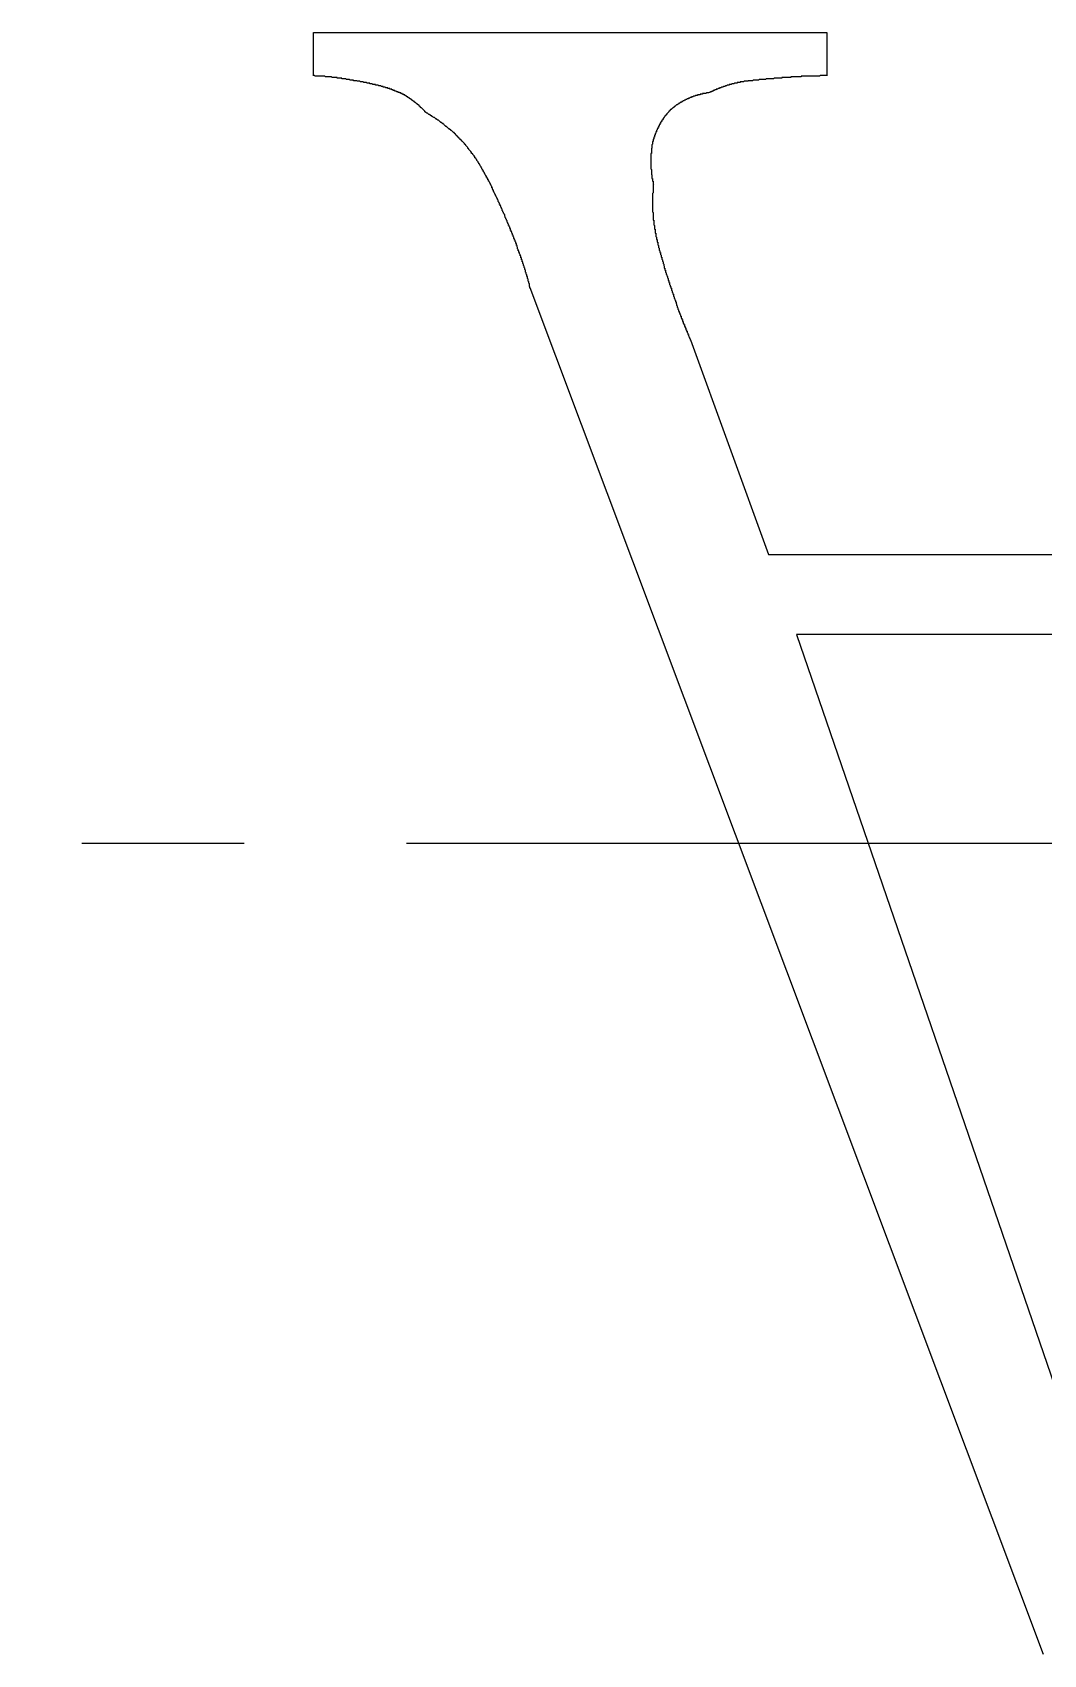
# Model space of a CAD drawing. Extents: x 45 to 224, y 37 to 151.
# Drawn here: x 116.584 to 118.142, y 139.811 to 142.311 of the extents above; entities that cross this region are included whole.
import ezdxf

# ---------------------------------------------------------------- set-up
doc = ezdxf.new("R2010")
doc.units = 0
doc.linetypes.add('CENTER', pattern=[2, 1.25, -0.25, 0.25, -0.25])
doc.layers.get('0').update_dxf_attribs({"linetype": 'CONTINUOUS'})
doc.layers.add('CENTER', color=1, linetype='CENTER')

msp = doc.modelspace()

# ---------------------------------------------------------------- linework, layer by layer
at = {"color": 7, "linetype": 'CONTINUOUS'}
for p, q in [((117.0175, 142.2446), (117.0175, 142.3113)), ((117.0175, 142.3113), (117.8085, 142.3113)), ((117.8085, 142.3113), (117.8085, 142.2446)), ((118.1423, 139.8113), (117.3513, 141.9175)), ((117.5983, 141.8374), (117.7184, 141.5069)), ((117.7184, 141.5069), (118.653, 141.5069)), ((117.7618, 141.3834), (118.1824, 140.1585)), ((118.623, 141.3834), (117.7618, 141.3834))]:
    msp.add_line(p, q, dxfattribs=at)
at = {"color": 7}
for points in [[(117.191, 142.188, 0), (117.191, 142.188, 0), (117.19, 142.188, 0), (117.19, 142.189, 0), (117.19, 142.189, 0), (117.189, 142.189, 0), (117.189, 142.19, 0), (117.189, 142.19, 0), (117.189, 142.19, 0), (117.188, 142.191, 0), (117.188, 142.191, 0), (117.188, 142.191, 0), (117.187, 142.192, 0), (117.187, 142.192, 0), (117.187, 142.192, 0), (117.186, 142.193, 0), (117.186, 142.193, 0), (117.186, 142.193, 0), (117.185, 142.194, 0), (117.185, 142.194, 0), (117.185, 142.194, 0), (117.184, 142.195, 0), (117.184, 142.195, 0), (117.184, 142.195, 0), (117.183, 142.195, 0), (117.183, 142.196, 0), (117.183, 142.196, 0), (117.182, 142.196, 0), (117.182, 142.197, 0), (117.182, 142.197, 0), (117.181, 142.197, 0), (117.181, 142.198, 0), (117.181, 142.198, 0), (117.18, 142.198, 0), (117.18, 142.199, 0), (117.18, 142.199, 0), (117.179, 142.199, 0), (117.179, 142.199, 0), (117.179, 142.2, 0), (117.178, 142.2, 0), (117.178, 142.2, 0), (117.178, 142.201, 0), (117.177, 142.201, 0), (117.177, 142.201, 0), (117.177, 142.201, 0), (117.176, 142.202, 0), (117.176, 142.202, 0), (117.176, 142.202, 0), (117.175, 142.203, 0), (117.175, 142.203, 0), (117.175, 142.203, 0), (117.174, 142.203, 0), (117.174, 142.204, 0), (117.173, 142.204, 0), (117.173, 142.204, 0), (117.173, 142.205, 0), (117.172, 142.205, 0), (117.172, 142.205, 0), (117.172, 142.205, 0), (117.171, 142.206, 0), (117.171, 142.206, 0), (117.171, 142.206, 0), (117.17, 142.206, 0), (117.17, 142.207, 0), (117.169, 142.207, 0), (117.169, 142.207, 0), (117.169, 142.208, 0), (117.168, 142.208, 0), (117.168, 142.208, 0), (117.168, 142.208, 0), (117.167, 142.209, 0), (117.167, 142.209, 0), (117.167, 142.209, 0), (117.166, 142.209, 0), (117.166, 142.21, 0), (117.165, 142.21, 0), (117.165, 142.21, 0), (117.165, 142.21, 0), (117.164, 142.211, 0), (117.164, 142.211, 0), (117.164, 142.211, 0), (117.163, 142.211, 0), (117.163, 142.212, 0), (117.162, 142.212, 0), (117.162, 142.212, 0), (117.162, 142.212, 0), (117.161, 142.212, 0), (117.161, 142.213, 0), (117.16, 142.213, 0), (117.16, 142.213, 0), (117.16, 142.213, 0), (117.159, 142.214, 0), (117.159, 142.214, 0), (117.158, 142.214, 0), (117.158, 142.214, 0), (117.158, 142.215, 0), (117.157, 142.215, 0), (117.157, 142.215, 0), (117.157, 142.215, 0), (117.156, 142.215, 0), (117.156, 142.216, 0), (117.155, 142.216, 0), (117.155, 142.216, 0), (117.155, 142.216, 0), (117.154, 142.216, 0), (117.154, 142.217, 0), (117.153, 142.217, 0), (117.153, 142.217, 0), (117.153, 142.217, 0), (117.152, 142.217, 0), (117.152, 142.218, 0), (117.151, 142.218, 0), (117.151, 142.218, 0), (117.15, 142.218, 0), (117.15, 142.218, 0), (117.15, 142.219, 0), (117.149, 142.219, 0), (117.149, 142.219, 0), (117.148, 142.219, 0), (117.148, 142.219, 0), (117.148, 142.22, 0), (117.147, 142.22, 0), (117.147, 142.22, 0), (117.146, 142.22, 0), (117.146, 142.22, 0), (117.146, 142.22, 0), (117.145, 142.221, 0), (117.145, 142.221, 0), (117.144, 142.221, 0), (117.144, 142.221, 0), (117.143, 142.221, 0), (117.143, 142.221, 0), (117.143, 142.222, 0), (117.142, 142.222, 0), (117.142, 142.222, 0), (117.141, 142.222, 0), (117.141, 142.222, 0), (117.14, 142.222, 0), (117.14, 142.223, 0), (117.14, 142.223, 0), (117.139, 142.223, 0), (117.139, 142.223, 0), (117.138, 142.223, 0), (117.138, 142.223, 0), (117.138, 142.224, 0), (117.137, 142.224, 0), (117.137, 142.224, 0), (117.136, 142.224, 0), (117.136, 142.224, 0), (117.135, 142.224, 0), (117.135, 142.224, 0), (117.135, 142.225, 0), (117.134, 142.225, 0), (117.134, 142.225, 0), (117.133, 142.225, 0), (117.133, 142.225, 0), (117.132, 142.225, 0), (117.132, 142.225, 0), (117.132, 142.226, 0), (117.131, 142.226, 0), (117.131, 142.226, 0), (117.13, 142.226, 0), (117.13, 142.226, 0), (117.129, 142.226, 0), (117.129, 142.226, 0), (117.129, 142.226, 0), (117.128, 142.227, 0), (117.128, 142.227, 0), (117.127, 142.227, 0), (117.127, 142.227, 0), (117.126, 142.227, 0), (117.126, 142.227, 0), (117.125, 142.227, 0), (117.125, 142.227, 0), (117.125, 142.228, 0), (117.124, 142.228, 0), (117.124, 142.228, 0), (117.123, 142.228, 0), (117.123, 142.228, 0), (117.122, 142.228, 0), (117.122, 142.228, 0), (117.122, 142.228, 0), (117.121, 142.229, 0), (117.121, 142.229, 0), (117.12, 142.229, 0), (117.12, 142.229, 0), (117.119, 142.229, 0), (117.119, 142.229, 0), (117.119, 142.229, 0), (117.118, 142.229, 0), (117.118, 142.229, 0), (117.117, 142.23, 0), (117.117, 142.23, 0), (117.116, 142.23, 0), (117.116, 142.23, 0), (117.115, 142.23, 0), (117.115, 142.23, 0), (117.115, 142.23, 0), (117.114, 142.23, 0), (117.114, 142.23, 0), (117.113, 142.23, 0), (117.113, 142.231, 0), (117.112, 142.231, 0), (117.112, 142.231, 0), (117.112, 142.231, 0), (117.111, 142.231, 0), (117.111, 142.231, 0), (117.11, 142.231, 0), (117.11, 142.231, 0), (117.109, 142.231, 0), (117.109, 142.231, 0), (117.108, 142.232, 0), (117.108, 142.232, 0), (117.108, 142.232, 0), (117.107, 142.232, 0), (117.107, 142.232, 0), (117.106, 142.232, 0), (117.106, 142.232, 0), (117.105, 142.232, 0), (117.105, 142.232, 0), (117.104, 142.232, 0), (117.104, 142.233, 0), (117.104, 142.233, 0), (117.103, 142.233, 0), (117.103, 142.233, 0), (117.102, 142.233, 0), (117.102, 142.233, 0), (117.101, 142.233, 0), (117.101, 142.233, 0), (117.1, 142.233, 0), (117.1, 142.233, 0), (117.1, 142.233, 0), (117.099, 142.234, 0), (117.099, 142.234, 0), (117.098, 142.234, 0), (117.098, 142.234, 0), (117.097, 142.234, 0), (117.097, 142.234, 0), (117.097, 142.234, 0), (117.096, 142.234, 0), (117.096, 142.234, 0), (117.095, 142.234, 0), (117.095, 142.234, 0), (117.094, 142.235, 0), (117.094, 142.235, 0), (117.093, 142.235, 0), (117.093, 142.235, 0), (117.093, 142.235, 0), (117.092, 142.235, 0), (117.092, 142.235, 0), (117.091, 142.235, 0), (117.091, 142.235, 0), (117.09, 142.235, 0), (117.09, 142.235, 0), (117.089, 142.236, 0), (117.089, 142.236, 0), (117.089, 142.236, 0), (117.088, 142.236, 0), (117.088, 142.236, 0), (117.087, 142.236, 0), (117.087, 142.236, 0), (117.086, 142.236, 0), (117.086, 142.236, 0), (117.085, 142.236, 0), (117.085, 142.236, 0), (117.085, 142.236, 0), (117.084, 142.237, 0), (117.084, 142.237, 0), (117.083, 142.237, 0), (117.083, 142.237, 0), (117.082, 142.237, 0), (117.082, 142.237, 0), (117.081, 142.237, 0), (117.081, 142.237, 0), (117.081, 142.237, 0), (117.08, 142.237, 0), (117.08, 142.237, 0), (117.079, 142.237, 0), (117.079, 142.238, 0), (117.078, 142.238, 0), (117.078, 142.238, 0), (117.077, 142.238, 0), (117.077, 142.238, 0), (117.077, 142.238, 0), (117.076, 142.238, 0), (117.076, 142.238, 0), (117.075, 142.238, 0), (117.075, 142.238, 0), (117.074, 142.238, 0), (117.074, 142.238, 0), (117.073, 142.239, 0), (117.073, 142.239, 0), (117.073, 142.239, 0), (117.072, 142.239, 0), (117.072, 142.239, 0), (117.071, 142.239, 0), (117.071, 142.239, 0), (117.07, 142.239, 0), (117.07, 142.239, 0), (117.069, 142.239, 0), (117.069, 142.239, 0), (117.069, 142.239, 0), (117.068, 142.239, 0), (117.068, 142.239, 0), (117.067, 142.24, 0), (117.067, 142.24, 0), (117.066, 142.24, 0), (117.066, 142.24, 0), (117.065, 142.24, 0), (117.065, 142.24, 0), (117.065, 142.24, 0), (117.064, 142.24, 0), (117.064, 142.24, 0), (117.063, 142.24, 0), (117.063, 142.24, 0), (117.062, 142.24, 0), (117.062, 142.24, 0), (117.061, 142.24, 0), (117.061, 142.241, 0), (117.061, 142.241, 0), (117.06, 142.241, 0), (117.06, 142.241, 0), (117.059, 142.241, 0), (117.059, 142.241, 0), (117.058, 142.241, 0), (117.058, 142.241, 0), (117.057, 142.241, 0), (117.057, 142.241, 0), (117.057, 142.241, 0), (117.056, 142.241, 0), (117.056, 142.241, 0), (117.055, 142.241, 0), (117.055, 142.241, 0), (117.054, 142.241, 0), (117.054, 142.242, 0), (117.053, 142.242, 0), (117.053, 142.242, 0), (117.053, 142.242, 0), (117.052, 142.242, 0), (117.052, 142.242, 0), (117.051, 142.242, 0), (117.051, 142.242, 0), (117.05, 142.242, 0), (117.05, 142.242, 0), (117.049, 142.242, 0), (117.049, 142.242, 0), (117.048, 142.242, 0), (117.048, 142.242, 0), (117.048, 142.242, 0), (117.047, 142.242, 0), (117.047, 142.242, 0), (117.046, 142.242, 0), (117.046, 142.242, 0), (117.045, 142.243, 0), (117.045, 142.243, 0), (117.044, 142.243, 0), (117.044, 142.243, 0), (117.044, 142.243, 0), (117.043, 142.243, 0), (117.043, 142.243, 0), (117.042, 142.243, 0), (117.042, 142.243, 0), (117.041, 142.243, 0), (117.041, 142.243, 0), (117.04, 142.243, 0), (117.04, 142.243, 0), (117.04, 142.243, 0), (117.039, 142.243, 0), (117.039, 142.243, 0), (117.038, 142.243, 0), (117.038, 142.243, 0), (117.037, 142.243, 0), (117.037, 142.243, 0), (117.036, 142.243, 0), (117.036, 142.243, 0), (117.035, 142.244, 0), (117.035, 142.244, 0), (117.035, 142.244, 0), (117.034, 142.244, 0), (117.034, 142.244, 0), (117.033, 142.244, 0), (117.033, 142.244, 0), (117.032, 142.244, 0), (117.032, 142.244, 0), (117.031, 142.244, 0), (117.031, 142.244, 0), (117.031, 142.244, 0), (117.03, 142.244, 0), (117.03, 142.244, 0), (117.029, 142.244, 0), (117.029, 142.244, 0), (117.028, 142.244, 0), (117.028, 142.244, 0), (117.027, 142.244, 0), (117.027, 142.244, 0), (117.026, 142.244, 0), (117.026, 142.244, 0), (117.026, 142.244, 0), (117.025, 142.244, 0), (117.025, 142.244, 0), (117.024, 142.244, 0), (117.024, 142.244, 0), (117.023, 142.244, 0), (117.023, 142.244, 0), (117.022, 142.244, 0), (117.022, 142.244, 0), (117.022, 142.244, 0), (117.021, 142.244, 0), (117.021, 142.244, 0), (117.02, 142.244, 0), (117.02, 142.244, 0), (117.019, 142.245, 0), (117.019, 142.245, 0), (117.018, 142.245, 0), (117.018, 142.245, 0), (117.017, 142.245, 0)], [(117.809, 142.245, 0), (117.808, 142.245, 0), (117.808, 142.245, 0), (117.807, 142.245, 0), (117.807, 142.245, 0), (117.806, 142.245, 0), (117.806, 142.245, 0), (117.805, 142.245, 0), (117.805, 142.245, 0), (117.804, 142.245, 0), (117.804, 142.245, 0), (117.804, 142.245, 0), (117.803, 142.245, 0), (117.803, 142.245, 0), (117.802, 142.245, 0), (117.802, 142.245, 0), (117.801, 142.245, 0), (117.801, 142.245, 0), (117.8, 142.245, 0), (117.8, 142.245, 0), (117.8, 142.245, 0), (117.799, 142.245, 0), (117.799, 142.245, 0), (117.798, 142.245, 0), (117.798, 142.245, 0), (117.797, 142.244, 0), (117.797, 142.244, 0), (117.796, 142.244, 0), (117.796, 142.244, 0), (117.795, 142.244, 0), (117.795, 142.244, 0), (117.795, 142.244, 0), (117.794, 142.244, 0), (117.794, 142.244, 0), (117.793, 142.244, 0), (117.793, 142.244, 0), (117.792, 142.244, 0), (117.792, 142.244, 0), (117.791, 142.244, 0), (117.791, 142.244, 0), (117.791, 142.244, 0), (117.79, 142.244, 0), (117.79, 142.244, 0), (117.789, 142.244, 0), (117.789, 142.244, 0), (117.788, 142.244, 0), (117.788, 142.244, 0), (117.787, 142.244, 0), (117.787, 142.244, 0), (117.786, 142.244, 0), (117.786, 142.244, 0), (117.786, 142.244, 0), (117.785, 142.244, 0), (117.785, 142.244, 0), (117.784, 142.244, 0), (117.784, 142.244, 0), (117.783, 142.244, 0), (117.783, 142.244, 0), (117.782, 142.244, 0), (117.782, 142.244, 0), (117.782, 142.244, 0), (117.781, 142.244, 0), (117.781, 142.244, 0), (117.78, 142.244, 0), (117.78, 142.244, 0), (117.779, 142.244, 0), (117.779, 142.244, 0), (117.778, 142.244, 0), (117.778, 142.244, 0), (117.777, 142.244, 0), (117.777, 142.244, 0), (117.777, 142.244, 0), (117.776, 142.244, 0), (117.776, 142.244, 0), (117.775, 142.244, 0), (117.775, 142.244, 0), (117.774, 142.244, 0), (117.774, 142.244, 0), (117.773, 142.244, 0), (117.773, 142.244, 0), (117.773, 142.244, 0), (117.772, 142.244, 0), (117.772, 142.244, 0), (117.771, 142.244, 0), (117.771, 142.244, 0), (117.77, 142.244, 0), (117.77, 142.244, 0), (117.769, 142.244, 0), (117.769, 142.243, 0), (117.768, 142.243, 0), (117.768, 142.243, 0), (117.768, 142.243, 0), (117.767, 142.243, 0), (117.767, 142.243, 0), (117.766, 142.243, 0), (117.766, 142.243, 0), (117.765, 142.243, 0), (117.765, 142.243, 0), (117.764, 142.243, 0), (117.764, 142.243, 0), (117.764, 142.243, 0), (117.763, 142.243, 0), (117.763, 142.243, 0), (117.762, 142.243, 0), (117.762, 142.243, 0), (117.761, 142.243, 0), (117.761, 142.243, 0), (117.76, 142.243, 0), (117.76, 142.243, 0), (117.759, 142.243, 0), (117.759, 142.243, 0), (117.759, 142.243, 0), (117.758, 142.243, 0), (117.758, 142.243, 0), (117.757, 142.243, 0), (117.757, 142.243, 0), (117.756, 142.243, 0), (117.756, 142.243, 0), (117.755, 142.243, 0), (117.755, 142.243, 0), (117.755, 142.243, 0), (117.754, 142.243, 0), (117.754, 142.243, 0), (117.753, 142.243, 0), (117.753, 142.242, 0), (117.752, 142.242, 0), (117.752, 142.242, 0), (117.751, 142.242, 0), (117.751, 142.242, 0), (117.75, 142.242, 0), (117.75, 142.242, 0), (117.75, 142.242, 0), (117.749, 142.242, 0), (117.749, 142.242, 0), (117.748, 142.242, 0), (117.748, 142.242, 0), (117.747, 142.242, 0), (117.747, 142.242, 0), (117.746, 142.242, 0), (117.746, 142.242, 0), (117.746, 142.242, 0), (117.745, 142.242, 0), (117.745, 142.242, 0), (117.744, 142.242, 0), (117.744, 142.242, 0), (117.743, 142.242, 0), (117.743, 142.242, 0), (117.742, 142.242, 0), (117.742, 142.242, 0), (117.742, 142.242, 0), (117.741, 142.242, 0), (117.741, 142.242, 0), (117.74, 142.242, 0), (117.74, 142.242, 0), (117.739, 142.242, 0), (117.739, 142.241, 0), (117.738, 142.241, 0), (117.738, 142.241, 0), (117.737, 142.241, 0), (117.737, 142.241, 0), (117.737, 142.241, 0), (117.736, 142.241, 0), (117.736, 142.241, 0), (117.735, 142.241, 0), (117.735, 142.241, 0), (117.734, 142.241, 0), (117.734, 142.241, 0), (117.733, 142.241, 0), (117.733, 142.241, 0), (117.733, 142.241, 0), (117.732, 142.241, 0), (117.732, 142.241, 0), (117.731, 142.241, 0), (117.731, 142.241, 0), (117.73, 142.241, 0), (117.73, 142.241, 0), (117.729, 142.241, 0), (117.729, 142.241, 0), (117.728, 142.241, 0), (117.728, 142.241, 0), (117.728, 142.241, 0), (117.727, 142.241, 0), (117.727, 142.241, 0), (117.726, 142.24, 0), (117.726, 142.24, 0), (117.725, 142.24, 0), (117.725, 142.24, 0), (117.724, 142.24, 0), (117.724, 142.24, 0), (117.724, 142.24, 0), (117.723, 142.24, 0), (117.723, 142.24, 0), (117.722, 142.24, 0), (117.722, 142.24, 0), (117.721, 142.24, 0), (117.721, 142.24, 0), (117.72, 142.24, 0), (117.72, 142.24, 0), (117.72, 142.24, 0), (117.719, 142.24, 0), (117.719, 142.24, 0), (117.718, 142.24, 0), (117.718, 142.24, 0), (117.717, 142.24, 0), (117.717, 142.24, 0), (117.716, 142.24, 0), (117.716, 142.24, 0), (117.715, 142.24, 0), (117.715, 142.24, 0), (117.715, 142.24, 0), (117.714, 142.239, 0), (117.714, 142.239, 0), (117.713, 142.239, 0), (117.713, 142.239, 0), (117.712, 142.239, 0), (117.712, 142.239, 0), (117.711, 142.239, 0), (117.711, 142.239, 0), (117.711, 142.239, 0), (117.71, 142.239, 0), (117.71, 142.239, 0), (117.709, 142.239, 0), (117.709, 142.239, 0), (117.708, 142.239, 0), (117.708, 142.239, 0), (117.707, 142.239, 0), (117.707, 142.239, 0), (117.707, 142.239, 0), (117.706, 142.239, 0), (117.706, 142.239, 0), (117.705, 142.239, 0), (117.705, 142.239, 0), (117.704, 142.239, 0), (117.704, 142.239, 0), (117.703, 142.238, 0), (117.703, 142.238, 0), (117.702, 142.238, 0), (117.702, 142.238, 0), (117.702, 142.238, 0), (117.701, 142.238, 0), (117.701, 142.238, 0), (117.7, 142.238, 0), (117.7, 142.238, 0), (117.699, 142.238, 0), (117.699, 142.238, 0), (117.698, 142.238, 0), (117.698, 142.238, 0), (117.698, 142.238, 0), (117.697, 142.238, 0), (117.697, 142.238, 0), (117.696, 142.238, 0), (117.696, 142.238, 0), (117.695, 142.238, 0), (117.695, 142.238, 0), (117.694, 142.237, 0), (117.694, 142.237, 0), (117.694, 142.237, 0), (117.693, 142.237, 0), (117.693, 142.237, 0), (117.692, 142.237, 0), (117.692, 142.237, 0), (117.691, 142.237, 0), (117.691, 142.237, 0), (117.69, 142.237, 0), (117.69, 142.237, 0), (117.689, 142.237, 0), (117.689, 142.237, 0), (117.689, 142.237, 0), (117.688, 142.237, 0), (117.688, 142.237, 0), (117.687, 142.237, 0), (117.687, 142.236, 0), (117.686, 142.236, 0), (117.686, 142.236, 0), (117.685, 142.236, 0), (117.685, 142.236, 0), (117.685, 142.236, 0), (117.684, 142.236, 0), (117.684, 142.236, 0), (117.683, 142.236, 0), (117.683, 142.236, 0), (117.682, 142.236, 0), (117.682, 142.236, 0), (117.681, 142.236, 0), (117.681, 142.236, 0), (117.681, 142.236, 0), (117.68, 142.235, 0), (117.68, 142.235, 0), (117.679, 142.235, 0), (117.679, 142.235, 0), (117.678, 142.235, 0), (117.678, 142.235, 0), (117.677, 142.235, 0), (117.677, 142.235, 0), (117.677, 142.235, 0), (117.676, 142.235, 0), (117.676, 142.235, 0), (117.675, 142.235, 0), (117.675, 142.234, 0), (117.674, 142.234, 0), (117.674, 142.234, 0), (117.673, 142.234, 0), (117.673, 142.234, 0), (117.673, 142.234, 0), (117.672, 142.234, 0), (117.672, 142.234, 0), (117.671, 142.234, 0), (117.671, 142.234, 0), (117.67, 142.234, 0), (117.67, 142.234, 0), (117.67, 142.233, 0), (117.669, 142.233, 0), (117.669, 142.233, 0), (117.668, 142.233, 0), (117.668, 142.233, 0), (117.667, 142.233, 0), (117.667, 142.233, 0), (117.666, 142.233, 0), (117.666, 142.233, 0), (117.666, 142.233, 0), (117.665, 142.232, 0), (117.665, 142.232, 0), (117.664, 142.232, 0), (117.664, 142.232, 0), (117.663, 142.232, 0), (117.663, 142.232, 0), (117.663, 142.232, 0), (117.662, 142.232, 0), (117.662, 142.232, 0), (117.661, 142.231, 0), (117.661, 142.231, 0), (117.66, 142.231, 0), (117.66, 142.231, 0), (117.659, 142.231, 0), (117.659, 142.231, 0), (117.659, 142.231, 0), (117.658, 142.231, 0), (117.658, 142.23, 0), (117.657, 142.23, 0), (117.657, 142.23, 0), (117.656, 142.23, 0), (117.656, 142.23, 0), (117.656, 142.23, 0), (117.655, 142.23, 0), (117.655, 142.23, 0), (117.654, 142.229, 0), (117.654, 142.229, 0), (117.653, 142.229, 0), (117.653, 142.229, 0), (117.653, 142.229, 0), (117.652, 142.229, 0), (117.652, 142.229, 0), (117.651, 142.228, 0), (117.651, 142.228, 0), (117.65, 142.228, 0), (117.65, 142.228, 0), (117.65, 142.228, 0), (117.649, 142.228, 0), (117.649, 142.228, 0), (117.648, 142.227, 0), (117.648, 142.227, 0), (117.647, 142.227, 0), (117.647, 142.227, 0), (117.647, 142.227, 0), (117.646, 142.227, 0), (117.646, 142.227, 0), (117.645, 142.226, 0), (117.645, 142.226, 0), (117.644, 142.226, 0), (117.644, 142.226, 0), (117.644, 142.226, 0), (117.643, 142.226, 0), (117.643, 142.225, 0), (117.642, 142.225, 0), (117.642, 142.225, 0), (117.642, 142.225, 0), (117.641, 142.225, 0), (117.641, 142.225, 0), (117.64, 142.224, 0), (117.64, 142.224, 0), (117.639, 142.224, 0), (117.639, 142.224, 0), (117.639, 142.224, 0), (117.638, 142.224, 0), (117.638, 142.223, 0), (117.637, 142.223, 0), (117.637, 142.223, 0), (117.636, 142.223, 0), (117.636, 142.223, 0), (117.636, 142.223, 0), (117.635, 142.222, 0), (117.635, 142.222, 0), (117.634, 142.222, 0), (117.634, 142.222, 0), (117.634, 142.222, 0), (117.633, 142.222, 0), (117.633, 142.221, 0), (117.632, 142.221, 0), (117.632, 142.221, 0), (117.632, 142.221, 0), (117.631, 142.221, 0), (117.631, 142.22, 0), (117.63, 142.22, 0), (117.63, 142.22, 0), (117.629, 142.22, 0), (117.629, 142.22, 0), (117.629, 142.22, 0), (117.628, 142.219, 0), (117.628, 142.219, 0), (117.627, 142.219, 0), (117.627, 142.219, 0), (117.627, 142.219, 0), (117.626, 142.218, 0), (117.626, 142.218, 0), (117.625, 142.218, 0), (117.625, 142.218, 0)], [(117.625, 142.218, 0), (117.625, 142.218, 0), (117.624, 142.218, 0), (117.624, 142.218, 0), (117.623, 142.218, 0), (117.623, 142.218, 0), (117.622, 142.217, 0), (117.622, 142.217, 0), (117.621, 142.217, 0), (117.621, 142.217, 0), (117.621, 142.217, 0), (117.62, 142.217, 0), (117.62, 142.217, 0), (117.619, 142.217, 0), (117.619, 142.217, 0), (117.618, 142.217, 0), (117.618, 142.217, 0), (117.617, 142.217, 0), (117.617, 142.216, 0), (117.617, 142.216, 0), (117.616, 142.216, 0), (117.616, 142.216, 0), (117.615, 142.216, 0), (117.615, 142.216, 0), (117.614, 142.216, 0), (117.614, 142.216, 0), (117.613, 142.216, 0), (117.613, 142.216, 0), (117.613, 142.215, 0), (117.612, 142.215, 0), (117.612, 142.215, 0), (117.611, 142.215, 0), (117.611, 142.215, 0), (117.61, 142.215, 0), (117.61, 142.215, 0), (117.61, 142.215, 0), (117.609, 142.215, 0), (117.609, 142.214, 0), (117.608, 142.214, 0), (117.608, 142.214, 0), (117.607, 142.214, 0), (117.607, 142.214, 0), (117.607, 142.214, 0), (117.606, 142.214, 0), (117.606, 142.214, 0), (117.605, 142.213, 0), (117.605, 142.213, 0), (117.604, 142.213, 0), (117.604, 142.213, 0), (117.604, 142.213, 0), (117.603, 142.213, 0), (117.603, 142.213, 0), (117.602, 142.212, 0), (117.602, 142.212, 0), (117.601, 142.212, 0), (117.601, 142.212, 0), (117.601, 142.212, 0), (117.6, 142.212, 0), (117.6, 142.211, 0), (117.599, 142.211, 0), (117.599, 142.211, 0), (117.598, 142.211, 0), (117.598, 142.211, 0), (117.598, 142.211, 0), (117.597, 142.21, 0), (117.597, 142.21, 0), (117.596, 142.21, 0), (117.596, 142.21, 0), (117.596, 142.21, 0), (117.595, 142.21, 0), (117.595, 142.209, 0), (117.594, 142.209, 0), (117.594, 142.209, 0), (117.594, 142.209, 0), (117.593, 142.209, 0), (117.593, 142.209, 0), (117.592, 142.208, 0), (117.592, 142.208, 0), (117.591, 142.208, 0), (117.591, 142.208, 0), (117.591, 142.208, 0), (117.59, 142.207, 0), (117.59, 142.207, 0), (117.589, 142.207, 0), (117.589, 142.207, 0), (117.589, 142.207, 0), (117.588, 142.206, 0), (117.588, 142.206, 0), (117.587, 142.206, 0), (117.587, 142.206, 0), (117.587, 142.206, 0), (117.586, 142.205, 0), (117.586, 142.205, 0), (117.585, 142.205, 0), (117.585, 142.205, 0), (117.585, 142.204, 0), (117.584, 142.204, 0), (117.584, 142.204, 0), (117.584, 142.204, 0), (117.583, 142.204, 0), (117.583, 142.203, 0), (117.582, 142.203, 0), (117.582, 142.203, 0), (117.582, 142.203, 0), (117.581, 142.202, 0), (117.581, 142.202, 0), (117.58, 142.202, 0), (117.58, 142.202, 0), (117.58, 142.201, 0), (117.579, 142.201, 0), (117.579, 142.201, 0), (117.579, 142.201, 0), (117.578, 142.2, 0), (117.578, 142.2, 0), (117.577, 142.2, 0), (117.577, 142.2, 0), (117.577, 142.199, 0), (117.576, 142.199, 0), (117.576, 142.199, 0), (117.576, 142.199, 0), (117.575, 142.198, 0), (117.575, 142.198, 0), (117.575, 142.198, 0), (117.574, 142.197, 0), (117.574, 142.197, 0), (117.574, 142.197, 0), (117.573, 142.197, 0), (117.573, 142.196, 0), (117.572, 142.196, 0), (117.572, 142.196, 0), (117.572, 142.195, 0), (117.571, 142.195, 0), (117.571, 142.195, 0), (117.571, 142.195, 0), (117.57, 142.194, 0), (117.57, 142.194, 0), (117.57, 142.194, 0), (117.569, 142.193, 0), (117.569, 142.193, 0), (117.569, 142.193, 0), (117.568, 142.193, 0), (117.568, 142.192, 0), (117.568, 142.192, 0), (117.567, 142.192, 0), (117.567, 142.191, 0), (117.567, 142.191, 0), (117.566, 142.191, 0), (117.566, 142.19, 0), (117.566, 142.19, 0), (117.565, 142.19, 0), (117.565, 142.189, 0), (117.565, 142.189, 0), (117.565, 142.189, 0), (117.564, 142.188, 0), (117.564, 142.188, 0), (117.564, 142.188, 0), (117.563, 142.187, 0), (117.563, 142.187, 0), (117.563, 142.187, 0), (117.562, 142.186, 0), (117.562, 142.186, 0), (117.562, 142.186, 0), (117.562, 142.185, 0), (117.561, 142.185, 0), (117.561, 142.185, 0), (117.561, 142.184, 0), (117.56, 142.184, 0), (117.56, 142.184, 0), (117.56, 142.183, 0), (117.56, 142.183, 0), (117.559, 142.183, 0), (117.559, 142.182, 0), (117.559, 142.182, 0), (117.558, 142.181, 0), (117.558, 142.181, 0), (117.558, 142.181, 0), (117.558, 142.18, 0), (117.557, 142.18, 0), (117.557, 142.18, 0), (117.557, 142.179, 0), (117.557, 142.179, 0), (117.556, 142.179, 0), (117.556, 142.178, 0), (117.556, 142.178, 0), (117.556, 142.177, 0), (117.555, 142.177, 0), (117.555, 142.177, 0), (117.555, 142.176, 0), (117.555, 142.176, 0), (117.554, 142.176, 0), (117.554, 142.175, 0), (117.554, 142.175, 0), (117.554, 142.174, 0), (117.553, 142.174, 0), (117.553, 142.174, 0), (117.553, 142.173, 0), (117.553, 142.173, 0), (117.552, 142.173, 0), (117.552, 142.172, 0), (117.552, 142.172, 0), (117.552, 142.171, 0), (117.552, 142.171, 0), (117.551, 142.171, 0), (117.551, 142.17, 0), (117.551, 142.17, 0), (117.551, 142.169, 0), (117.55, 142.169, 0), (117.55, 142.169, 0), (117.55, 142.168, 0), (117.55, 142.168, 0), (117.55, 142.167, 0), (117.549, 142.167, 0), (117.549, 142.167, 0), (117.549, 142.166, 0), (117.549, 142.166, 0), (117.549, 142.165, 0), (117.548, 142.165, 0), (117.548, 142.165, 0), (117.548, 142.164, 0), (117.548, 142.164, 0), (117.548, 142.163, 0), (117.547, 142.163, 0), (117.547, 142.163, 0), (117.547, 142.162, 0), (117.547, 142.162, 0), (117.547, 142.161, 0), (117.547, 142.161, 0), (117.546, 142.16, 0), (117.546, 142.16, 0), (117.546, 142.16, 0), (117.546, 142.159, 0), (117.546, 142.159, 0), (117.546, 142.158, 0), (117.545, 142.158, 0), (117.545, 142.158, 0), (117.545, 142.157, 0), (117.545, 142.157, 0), (117.545, 142.156, 0), (117.545, 142.156, 0), (117.544, 142.155, 0), (117.544, 142.155, 0), (117.544, 142.155, 0), (117.544, 142.154, 0), (117.544, 142.154, 0), (117.544, 142.153, 0), (117.543, 142.153, 0), (117.543, 142.153, 0), (117.543, 142.152, 0), (117.543, 142.152, 0), (117.543, 142.151, 0), (117.543, 142.151, 0), (117.543, 142.15, 0), (117.542, 142.15, 0), (117.542, 142.15, 0), (117.542, 142.149, 0), (117.542, 142.149, 0), (117.542, 142.148, 0), (117.542, 142.148, 0), (117.542, 142.147, 0), (117.542, 142.147, 0), (117.541, 142.147, 0), (117.541, 142.146, 0), (117.541, 142.146, 0), (117.541, 142.145, 0), (117.541, 142.145, 0), (117.541, 142.144, 0), (117.541, 142.144, 0), (117.541, 142.143, 0), (117.541, 142.143, 0), (117.54, 142.143, 0), (117.54, 142.142, 0), (117.54, 142.142, 0), (117.54, 142.141, 0), (117.54, 142.141, 0), (117.54, 142.14, 0), (117.54, 142.14, 0), (117.54, 142.14, 0), (117.54, 142.139, 0), (117.54, 142.139, 0), (117.539, 142.138, 0), (117.539, 142.138, 0), (117.539, 142.137, 0), (117.539, 142.137, 0), (117.539, 142.136, 0), (117.539, 142.136, 0), (117.539, 142.136, 0), (117.539, 142.135, 0), (117.539, 142.135, 0), (117.539, 142.134, 0), (117.539, 142.134, 0), (117.539, 142.133, 0), (117.538, 142.133, 0), (117.538, 142.132, 0), (117.538, 142.132, 0), (117.538, 142.132, 0), (117.538, 142.131, 0), (117.538, 142.131, 0), (117.538, 142.13, 0), (117.538, 142.13, 0), (117.538, 142.129, 0), (117.538, 142.129, 0), (117.538, 142.128, 0), (117.538, 142.128, 0), (117.538, 142.128, 0), (117.538, 142.127, 0), (117.538, 142.127, 0), (117.538, 142.126, 0), (117.538, 142.126, 0), (117.538, 142.125, 0), (117.537, 142.125, 0), (117.537, 142.124, 0), (117.537, 142.124, 0), (117.537, 142.124, 0), (117.537, 142.123, 0), (117.537, 142.123, 0), (117.537, 142.122, 0), (117.537, 142.122, 0), (117.537, 142.121, 0), (117.537, 142.121, 0), (117.537, 142.12, 0), (117.537, 142.12, 0), (117.537, 142.12, 0), (117.537, 142.119, 0), (117.537, 142.119, 0), (117.537, 142.118, 0), (117.537, 142.118, 0), (117.537, 142.117, 0), (117.537, 142.117, 0), (117.537, 142.116, 0), (117.537, 142.116, 0), (117.537, 142.115, 0), (117.537, 142.115, 0), (117.537, 142.115, 0), (117.537, 142.114, 0), (117.537, 142.114, 0), (117.537, 142.113, 0), (117.537, 142.113, 0), (117.537, 142.112, 0), (117.537, 142.112, 0), (117.537, 142.111, 0), (117.537, 142.111, 0), (117.537, 142.111, 0), (117.537, 142.11, 0), (117.537, 142.11, 0), (117.537, 142.109, 0), (117.537, 142.109, 0), (117.537, 142.108, 0), (117.537, 142.108, 0), (117.537, 142.107, 0), (117.537, 142.107, 0), (117.537, 142.106, 0), (117.537, 142.106, 0), (117.537, 142.106, 0), (117.537, 142.105, 0), (117.537, 142.105, 0), (117.537, 142.104, 0), (117.537, 142.104, 0), (117.537, 142.103, 0), (117.537, 142.103, 0), (117.537, 142.102, 0), (117.537, 142.102, 0), (117.537, 142.102, 0), (117.537, 142.101, 0), (117.537, 142.101, 0), (117.538, 142.1, 0), (117.538, 142.1, 0), (117.538, 142.099, 0), (117.538, 142.099, 0), (117.538, 142.098, 0), (117.538, 142.098, 0), (117.538, 142.098, 0), (117.538, 142.097, 0), (117.538, 142.097, 0), (117.538, 142.096, 0), (117.538, 142.096, 0), (117.538, 142.095, 0), (117.538, 142.095, 0), (117.538, 142.094, 0), (117.538, 142.094, 0), (117.538, 142.094, 0), (117.538, 142.093, 0), (117.538, 142.093, 0), (117.538, 142.092, 0), (117.539, 142.092, 0), (117.539, 142.091, 0), (117.539, 142.091, 0), (117.539, 142.09, 0), (117.539, 142.09, 0), (117.539, 142.09, 0), (117.539, 142.089, 0), (117.539, 142.089, 0), (117.539, 142.088, 0), (117.539, 142.088, 0), (117.539, 142.087, 0), (117.539, 142.087, 0), (117.539, 142.086, 0), (117.54, 142.086, 0), (117.54, 142.086, 0), (117.54, 142.085, 0), (117.54, 142.085, 0), (117.54, 142.084, 0), (117.54, 142.084, 0), (117.54, 142.083, 0), (117.54, 142.083, 0), (117.54, 142.082, 0), (117.54, 142.082, 0), (117.541, 142.082, 0), (117.541, 142.081, 0), (117.541, 142.081, 0), (117.541, 142.08, 0), (117.541, 142.08, 0), (117.541, 142.079, 0), (117.541, 142.079, 0), (117.541, 142.079, 0), (117.541, 142.078, 0), (117.542, 142.078, 0)], [(117.351, 141.917, 0), (117.351, 141.918, 0), (117.351, 141.919, 0), (117.351, 141.92, 0), (117.35, 141.92, 0), (117.35, 141.921, 0), (117.35, 141.922, 0), (117.35, 141.923, 0), (117.35, 141.923, 0), (117.35, 141.924, 0), (117.349, 141.925, 0), (117.349, 141.926, 0), (117.349, 141.926, 0), (117.349, 141.927, 0), (117.348, 141.928, 0), (117.348, 141.929, 0), (117.348, 141.929, 0), (117.348, 141.93, 0), (117.348, 141.931, 0), (117.347, 141.932, 0), (117.347, 141.932, 0), (117.347, 141.933, 0), (117.347, 141.934, 0), (117.347, 141.935, 0), (117.346, 141.935, 0), (117.346, 141.936, 0), (117.346, 141.937, 0), (117.346, 141.938, 0), (117.346, 141.938, 0), (117.345, 141.939, 0), (117.345, 141.94, 0), (117.345, 141.941, 0), (117.345, 141.941, 0), (117.344, 141.942, 0), (117.344, 141.943, 0), (117.344, 141.944, 0), (117.344, 141.944, 0), (117.344, 141.945, 0), (117.343, 141.946, 0), (117.343, 141.947, 0), (117.343, 141.947, 0), (117.343, 141.948, 0), (117.342, 141.949, 0), (117.342, 141.95, 0), (117.342, 141.95, 0), (117.342, 141.951, 0), (117.341, 141.952, 0), (117.341, 141.953, 0), (117.341, 141.953, 0), (117.341, 141.954, 0), (117.34, 141.955, 0), (117.34, 141.955, 0), (117.34, 141.956, 0), (117.34, 141.957, 0), (117.34, 141.958, 0), (117.339, 141.958, 0), (117.339, 141.959, 0), (117.339, 141.96, 0), (117.339, 141.961, 0), (117.338, 141.961, 0), (117.338, 141.962, 0), (117.338, 141.963, 0), (117.338, 141.964, 0), (117.337, 141.964, 0), (117.337, 141.965, 0), (117.337, 141.966, 0), (117.337, 141.967, 0), (117.336, 141.967, 0), (117.336, 141.968, 0), (117.336, 141.969, 0), (117.336, 141.969, 0), (117.335, 141.97, 0), (117.335, 141.971, 0), (117.335, 141.972, 0), (117.334, 141.972, 0), (117.334, 141.973, 0), (117.334, 141.974, 0), (117.334, 141.975, 0), (117.333, 141.975, 0), (117.333, 141.976, 0), (117.333, 141.977, 0), (117.333, 141.977, 0), (117.332, 141.978, 0), (117.332, 141.979, 0), (117.332, 141.98, 0), (117.332, 141.98, 0), (117.331, 141.981, 0), (117.331, 141.982, 0), (117.331, 141.983, 0), (117.33, 141.983, 0), (117.33, 141.984, 0), (117.33, 141.985, 0), (117.33, 141.986, 0), (117.329, 141.986, 0), (117.329, 141.987, 0), (117.329, 141.988, 0), (117.329, 141.988, 0), (117.328, 141.989, 0), (117.328, 141.99, 0), (117.328, 141.991, 0), (117.327, 141.991, 0), (117.327, 141.992, 0), (117.327, 141.993, 0), (117.327, 141.993, 0), (117.326, 141.994, 0), (117.326, 141.995, 0), (117.326, 141.996, 0), (117.326, 141.996, 0), (117.325, 141.997, 0), (117.325, 141.998, 0), (117.325, 141.999, 0), (117.324, 141.999, 0), (117.324, 142, 0), (117.324, 142.001, 0), (117.324, 142.001, 0), (117.323, 142.002, 0), (117.323, 142.003, 0), (117.323, 142.004, 0), (117.322, 142.004, 0), (117.322, 142.005, 0), (117.322, 142.006, 0), (117.321, 142.006, 0), (117.321, 142.007, 0), (117.321, 142.008, 0), (117.321, 142.009, 0), (117.32, 142.009, 0), (117.32, 142.01, 0), (117.32, 142.011, 0), (117.319, 142.012, 0), (117.319, 142.012, 0), (117.319, 142.013, 0), (117.319, 142.014, 0), (117.318, 142.014, 0), (117.318, 142.015, 0), (117.318, 142.016, 0), (117.317, 142.017, 0), (117.317, 142.017, 0), (117.317, 142.018, 0), (117.316, 142.019, 0), (117.316, 142.019, 0), (117.316, 142.02, 0), (117.316, 142.021, 0), (117.315, 142.022, 0), (117.315, 142.022, 0), (117.315, 142.023, 0), (117.314, 142.024, 0), (117.314, 142.024, 0), (117.314, 142.025, 0), (117.313, 142.026, 0), (117.313, 142.027, 0), (117.313, 142.027, 0), (117.312, 142.028, 0), (117.312, 142.029, 0), (117.312, 142.029, 0), (117.312, 142.03, 0), (117.311, 142.031, 0), (117.311, 142.032, 0), (117.311, 142.032, 0), (117.31, 142.033, 0), (117.31, 142.034, 0), (117.31, 142.034, 0), (117.309, 142.035, 0), (117.309, 142.036, 0), (117.309, 142.036, 0), (117.308, 142.037, 0), (117.308, 142.038, 0), (117.308, 142.039, 0), (117.308, 142.039, 0), (117.307, 142.04, 0), (117.307, 142.041, 0), (117.307, 142.041, 0), (117.306, 142.042, 0), (117.306, 142.043, 0), (117.306, 142.044, 0), (117.305, 142.044, 0), (117.305, 142.045, 0), (117.305, 142.046, 0), (117.304, 142.046, 0), (117.304, 142.047, 0), (117.304, 142.048, 0), (117.303, 142.049, 0), (117.303, 142.049, 0), (117.303, 142.05, 0), (117.302, 142.051, 0), (117.302, 142.051, 0), (117.302, 142.052, 0), (117.302, 142.053, 0), (117.301, 142.054, 0), (117.301, 142.054, 0), (117.301, 142.055, 0), (117.3, 142.056, 0), (117.3, 142.056, 0), (117.3, 142.057, 0), (117.299, 142.058, 0), (117.299, 142.058, 0), (117.299, 142.059, 0), (117.298, 142.06, 0), (117.298, 142.061, 0), (117.298, 142.061, 0), (117.297, 142.062, 0), (117.297, 142.063, 0), (117.297, 142.063, 0), (117.296, 142.064, 0), (117.296, 142.065, 0), (117.296, 142.065, 0), (117.295, 142.066, 0), (117.295, 142.067, 0), (117.295, 142.068, 0), (117.294, 142.068, 0), (117.294, 142.069, 0), (117.294, 142.07, 0), (117.293, 142.07, 0), (117.293, 142.071, 0), (117.293, 142.072, 0), (117.292, 142.072, 0), (117.292, 142.073, 0), (117.292, 142.074, 0), (117.291, 142.075, 0), (117.291, 142.075, 0), (117.291, 142.076, 0), (117.29, 142.077, 0), (117.29, 142.077, 0), (117.29, 142.078, 0), (117.289, 142.079, 0), (117.289, 142.079, 0), (117.289, 142.08, 0), (117.288, 142.081, 0), (117.288, 142.082, 0), (117.287, 142.082, 0), (117.287, 142.083, 0), (117.287, 142.084, 0), (117.286, 142.084, 0), (117.286, 142.085, 0), (117.286, 142.086, 0), (117.285, 142.086, 0), (117.285, 142.087, 0), (117.285, 142.088, 0), (117.284, 142.088, 0), (117.284, 142.089, 0), (117.284, 142.09, 0), (117.283, 142.09, 0), (117.283, 142.091, 0), (117.282, 142.092, 0), (117.282, 142.093, 0), (117.282, 142.093, 0), (117.281, 142.094, 0), (117.281, 142.095, 0), (117.281, 142.095, 0), (117.28, 142.096, 0), (117.28, 142.097, 0), (117.279, 142.097, 0), (117.279, 142.098, 0), (117.279, 142.099, 0), (117.278, 142.099, 0), (117.278, 142.1, 0), (117.277, 142.101, 0), (117.277, 142.101, 0), (117.277, 142.102, 0), (117.276, 142.103, 0), (117.276, 142.103, 0), (117.276, 142.104, 0), (117.275, 142.105, 0), (117.275, 142.105, 0), (117.274, 142.106, 0), (117.274, 142.107, 0), (117.274, 142.107, 0), (117.273, 142.108, 0), (117.273, 142.109, 0), (117.272, 142.109, 0), (117.272, 142.11, 0), (117.271, 142.111, 0), (117.271, 142.111, 0), (117.271, 142.112, 0), (117.27, 142.113, 0), (117.27, 142.113, 0), (117.269, 142.114, 0), (117.269, 142.115, 0), (117.269, 142.115, 0), (117.268, 142.116, 0), (117.268, 142.117, 0), (117.267, 142.117, 0), (117.267, 142.118, 0), (117.266, 142.118, 0), (117.266, 142.119, 0), (117.266, 142.12, 0), (117.265, 142.12, 0), (117.265, 142.121, 0), (117.264, 142.122, 0), (117.264, 142.122, 0), (117.263, 142.123, 0), (117.263, 142.124, 0), (117.262, 142.124, 0), (117.262, 142.125, 0), (117.261, 142.125, 0), (117.261, 142.126, 0), (117.261, 142.127, 0), (117.26, 142.127, 0), (117.26, 142.128, 0), (117.259, 142.129, 0), (117.259, 142.129, 0), (117.258, 142.13, 0), (117.258, 142.13, 0), (117.257, 142.131, 0), (117.257, 142.132, 0), (117.256, 142.132, 0), (117.256, 142.133, 0), (117.255, 142.133, 0), (117.255, 142.134, 0), (117.254, 142.135, 0), (117.254, 142.135, 0), (117.253, 142.136, 0), (117.253, 142.136, 0), (117.252, 142.137, 0), (117.252, 142.138, 0), (117.251, 142.138, 0), (117.251, 142.139, 0), (117.25, 142.139, 0), (117.25, 142.14, 0), (117.249, 142.141, 0), (117.249, 142.141, 0), (117.248, 142.142, 0), (117.248, 142.142, 0), (117.247, 142.143, 0), (117.247, 142.143, 0), (117.246, 142.144, 0), (117.246, 142.145, 0), (117.245, 142.145, 0), (117.245, 142.146, 0), (117.244, 142.146, 0), (117.244, 142.147, 0), (117.243, 142.147, 0), (117.242, 142.148, 0), (117.242, 142.149, 0), (117.241, 142.149, 0), (117.241, 142.15, 0), (117.24, 142.15, 0), (117.24, 142.151, 0), (117.239, 142.151, 0), (117.239, 142.152, 0), (117.238, 142.152, 0), (117.238, 142.153, 0), (117.237, 142.153, 0), (117.236, 142.154, 0), (117.236, 142.155, 0), (117.235, 142.155, 0), (117.235, 142.156, 0), (117.234, 142.156, 0), (117.234, 142.157, 0), (117.233, 142.157, 0), (117.232, 142.158, 0), (117.232, 142.158, 0), (117.231, 142.159, 0), (117.231, 142.159, 0), (117.23, 142.16, 0), (117.229, 142.16, 0), (117.229, 142.161, 0), (117.228, 142.161, 0), (117.228, 142.162, 0), (117.227, 142.162, 0), (117.227, 142.163, 0), (117.226, 142.163, 0), (117.225, 142.164, 0), (117.225, 142.164, 0), (117.224, 142.165, 0), (117.224, 142.165, 0), (117.223, 142.166, 0), (117.222, 142.166, 0), (117.222, 142.167, 0), (117.221, 142.167, 0), (117.22, 142.168, 0), (117.22, 142.168, 0), (117.219, 142.169, 0), (117.219, 142.169, 0), (117.218, 142.17, 0), (117.217, 142.17, 0), (117.217, 142.171, 0), (117.216, 142.171, 0), (117.216, 142.171, 0), (117.215, 142.172, 0), (117.214, 142.172, 0), (117.214, 142.173, 0), (117.213, 142.173, 0), (117.212, 142.174, 0), (117.212, 142.174, 0), (117.211, 142.175, 0), (117.211, 142.175, 0), (117.21, 142.176, 0), (117.209, 142.176, 0), (117.209, 142.176, 0), (117.208, 142.177, 0), (117.207, 142.177, 0), (117.207, 142.178, 0), (117.206, 142.178, 0), (117.205, 142.179, 0), (117.205, 142.179, 0), (117.204, 142.18, 0), (117.204, 142.18, 0), (117.203, 142.18, 0), (117.202, 142.181, 0), (117.202, 142.181, 0), (117.201, 142.182, 0), (117.2, 142.182, 0), (117.2, 142.183, 0), (117.199, 142.183, 0), (117.198, 142.183, 0), (117.198, 142.184, 0), (117.197, 142.184, 0), (117.196, 142.185, 0), (117.196, 142.185, 0), (117.195, 142.185, 0), (117.194, 142.186, 0), (117.194, 142.186, 0), (117.193, 142.187, 0), (117.192, 142.187, 0), (117.192, 142.187, 0), (117.191, 142.188, 0)], [(117.542, 142.078, 0), (117.541, 142.077, 0), (117.541, 142.076, 0), (117.541, 142.076, 0), (117.541, 142.075, 0), (117.541, 142.075, 0), (117.541, 142.074, 0), (117.541, 142.073, 0), (117.541, 142.073, 0), (117.541, 142.072, 0), (117.541, 142.072, 0), (117.541, 142.071, 0), (117.541, 142.07, 0), (117.541, 142.07, 0), (117.541, 142.069, 0), (117.541, 142.069, 0), (117.541, 142.068, 0), (117.541, 142.067, 0), (117.541, 142.067, 0), (117.541, 142.066, 0), (117.541, 142.066, 0), (117.541, 142.065, 0), (117.541, 142.064, 0), (117.541, 142.064, 0), (117.54, 142.063, 0), (117.54, 142.063, 0), (117.54, 142.062, 0), (117.54, 142.061, 0), (117.54, 142.061, 0), (117.54, 142.06, 0), (117.54, 142.06, 0), (117.54, 142.059, 0), (117.54, 142.058, 0), (117.54, 142.058, 0), (117.54, 142.057, 0), (117.54, 142.057, 0), (117.54, 142.056, 0), (117.54, 142.055, 0), (117.54, 142.055, 0), (117.54, 142.054, 0), (117.54, 142.054, 0), (117.54, 142.053, 0), (117.54, 142.052, 0), (117.54, 142.052, 0), (117.54, 142.051, 0), (117.54, 142.051, 0), (117.54, 142.05, 0), (117.54, 142.049, 0), (117.54, 142.049, 0), (117.54, 142.048, 0), (117.54, 142.048, 0), (117.54, 142.047, 0), (117.54, 142.046, 0), (117.54, 142.046, 0), (117.54, 142.045, 0), (117.54, 142.045, 0), (117.54, 142.044, 0), (117.54, 142.043, 0), (117.54, 142.043, 0), (117.54, 142.042, 0), (117.54, 142.042, 0), (117.54, 142.041, 0), (117.54, 142.04, 0), (117.54, 142.04, 0), (117.54, 142.039, 0), (117.54, 142.039, 0), (117.54, 142.038, 0), (117.54, 142.037, 0), (117.54, 142.037, 0), (117.54, 142.036, 0), (117.54, 142.036, 0), (117.54, 142.035, 0), (117.541, 142.034, 0), (117.541, 142.034, 0), (117.541, 142.033, 0), (117.541, 142.033, 0), (117.541, 142.032, 0), (117.541, 142.031, 0), (117.541, 142.031, 0), (117.541, 142.03, 0), (117.541, 142.03, 0), (117.541, 142.029, 0), (117.541, 142.028, 0), (117.541, 142.028, 0), (117.541, 142.027, 0), (117.541, 142.027, 0), (117.541, 142.026, 0), (117.541, 142.025, 0), (117.541, 142.025, 0), (117.541, 142.024, 0), (117.541, 142.024, 0), (117.541, 142.023, 0), (117.541, 142.022, 0), (117.542, 142.022, 0), (117.542, 142.021, 0), (117.542, 142.021, 0), (117.542, 142.02, 0), (117.542, 142.019, 0), (117.542, 142.019, 0), (117.542, 142.018, 0), (117.542, 142.018, 0), (117.542, 142.017, 0), (117.542, 142.016, 0), (117.542, 142.016, 0), (117.542, 142.015, 0), (117.542, 142.015, 0), (117.543, 142.014, 0), (117.543, 142.014, 0), (117.543, 142.013, 0), (117.543, 142.012, 0), (117.543, 142.012, 0), (117.543, 142.011, 0), (117.543, 142.011, 0), (117.543, 142.01, 0), (117.543, 142.009, 0), (117.543, 142.009, 0), (117.543, 142.008, 0), (117.544, 142.008, 0), (117.544, 142.007, 0), (117.544, 142.006, 0), (117.544, 142.006, 0), (117.544, 142.005, 0), (117.544, 142.005, 0), (117.544, 142.004, 0), (117.544, 142.003, 0), (117.544, 142.003, 0), (117.544, 142.002, 0), (117.545, 142.002, 0), (117.545, 142.001, 0), (117.545, 142, 0), (117.545, 142, 0), (117.545, 141.999, 0), (117.545, 141.999, 0), (117.545, 141.998, 0), (117.545, 141.998, 0), (117.545, 141.997, 0), (117.546, 141.996, 0), (117.546, 141.996, 0), (117.546, 141.995, 0), (117.546, 141.995, 0), (117.546, 141.994, 0), (117.546, 141.993, 0), (117.546, 141.993, 0), (117.546, 141.992, 0), (117.547, 141.992, 0), (117.547, 141.991, 0), (117.547, 141.99, 0), (117.547, 141.99, 0), (117.547, 141.989, 0), (117.547, 141.989, 0), (117.547, 141.988, 0), (117.548, 141.988, 0), (117.548, 141.987, 0), (117.548, 141.986, 0), (117.548, 141.986, 0), (117.548, 141.985, 0), (117.548, 141.985, 0), (117.548, 141.984, 0), (117.549, 141.983, 0), (117.549, 141.983, 0), (117.549, 141.982, 0), (117.549, 141.982, 0), (117.549, 141.981, 0), (117.549, 141.981, 0), (117.549, 141.98, 0), (117.55, 141.979, 0), (117.55, 141.979, 0), (117.55, 141.978, 0), (117.55, 141.978, 0), (117.55, 141.977, 0), (117.55, 141.976, 0), (117.55, 141.976, 0), (117.551, 141.975, 0), (117.551, 141.975, 0), (117.551, 141.974, 0), (117.551, 141.974, 0), (117.551, 141.973, 0), (117.551, 141.972, 0), (117.552, 141.972, 0), (117.552, 141.971, 0), (117.552, 141.971, 0), (117.552, 141.97, 0), (117.552, 141.97, 0), (117.552, 141.969, 0), (117.553, 141.968, 0), (117.553, 141.968, 0), (117.553, 141.967, 0), (117.553, 141.967, 0), (117.553, 141.966, 0), (117.553, 141.965, 0), (117.554, 141.965, 0), (117.554, 141.964, 0), (117.554, 141.964, 0), (117.554, 141.963, 0), (117.554, 141.963, 0), (117.554, 141.962, 0), (117.555, 141.961, 0), (117.555, 141.961, 0), (117.555, 141.96, 0), (117.555, 141.96, 0), (117.555, 141.959, 0), (117.555, 141.959, 0), (117.556, 141.958, 0), (117.556, 141.957, 0), (117.556, 141.957, 0), (117.556, 141.956, 0), (117.556, 141.956, 0), (117.556, 141.955, 0), (117.557, 141.954, 0), (117.557, 141.954, 0), (117.557, 141.953, 0), (117.557, 141.953, 0), (117.557, 141.952, 0), (117.557, 141.952, 0), (117.558, 141.951, 0), (117.558, 141.95, 0), (117.558, 141.95, 0), (117.558, 141.949, 0), (117.558, 141.949, 0), (117.558, 141.948, 0), (117.559, 141.948, 0), (117.559, 141.947, 0), (117.559, 141.946, 0), (117.559, 141.946, 0), (117.559, 141.945, 0), (117.56, 141.945, 0), (117.56, 141.944, 0), (117.56, 141.944, 0), (117.56, 141.943, 0), (117.56, 141.942, 0), (117.56, 141.942, 0), (117.561, 141.941, 0), (117.561, 141.941, 0), (117.561, 141.94, 0), (117.561, 141.94, 0), (117.561, 141.939, 0), (117.562, 141.938, 0), (117.562, 141.938, 0), (117.562, 141.937, 0), (117.562, 141.937, 0), (117.562, 141.936, 0), (117.562, 141.936, 0), (117.563, 141.935, 0), (117.563, 141.934, 0), (117.563, 141.934, 0), (117.563, 141.933, 0), (117.563, 141.933, 0), (117.564, 141.932, 0), (117.564, 141.932, 0), (117.564, 141.931, 0), (117.564, 141.93, 0), (117.564, 141.93, 0), (117.564, 141.929, 0), (117.565, 141.929, 0), (117.565, 141.928, 0), (117.565, 141.928, 0), (117.565, 141.927, 0), (117.565, 141.926, 0), (117.566, 141.926, 0), (117.566, 141.925, 0), (117.566, 141.925, 0), (117.566, 141.924, 0), (117.566, 141.924, 0), (117.566, 141.923, 0), (117.567, 141.922, 0), (117.567, 141.922, 0), (117.567, 141.921, 0), (117.567, 141.921, 0), (117.567, 141.92, 0), (117.568, 141.92, 0), (117.568, 141.919, 0), (117.568, 141.918, 0), (117.568, 141.918, 0), (117.568, 141.917, 0), (117.569, 141.917, 0), (117.569, 141.916, 0), (117.569, 141.916, 0), (117.569, 141.915, 0), (117.569, 141.914, 0), (117.569, 141.914, 0), (117.57, 141.913, 0), (117.57, 141.913, 0), (117.57, 141.912, 0), (117.57, 141.912, 0), (117.57, 141.911, 0), (117.571, 141.91, 0), (117.571, 141.91, 0), (117.571, 141.909, 0), (117.571, 141.909, 0), (117.571, 141.908, 0), (117.572, 141.908, 0), (117.572, 141.907, 0), (117.572, 141.906, 0), (117.572, 141.906, 0), (117.572, 141.905, 0), (117.572, 141.905, 0), (117.573, 141.904, 0), (117.573, 141.904, 0), (117.573, 141.903, 0), (117.573, 141.902, 0), (117.573, 141.902, 0), (117.574, 141.901, 0), (117.574, 141.901, 0), (117.574, 141.9, 0), (117.574, 141.9, 0), (117.574, 141.899, 0), (117.575, 141.898, 0), (117.575, 141.898, 0), (117.575, 141.897, 0), (117.575, 141.897, 0), (117.575, 141.896, 0), (117.576, 141.896, 0), (117.576, 141.895, 0), (117.576, 141.894, 0), (117.576, 141.894, 0), (117.576, 141.893, 0), (117.577, 141.893, 0), (117.577, 141.892, 0), (117.577, 141.892, 0), (117.577, 141.891, 0), (117.577, 141.891, 0), (117.578, 141.89, 0), (117.578, 141.889, 0), (117.578, 141.889, 0), (117.578, 141.888, 0), (117.578, 141.888, 0), (117.579, 141.887, 0), (117.579, 141.887, 0), (117.579, 141.886, 0), (117.579, 141.885, 0), (117.579, 141.885, 0), (117.58, 141.884, 0), (117.58, 141.884, 0), (117.58, 141.883, 0), (117.58, 141.883, 0), (117.58, 141.882, 0), (117.581, 141.881, 0), (117.581, 141.881, 0), (117.581, 141.88, 0), (117.581, 141.88, 0), (117.581, 141.879, 0), (117.582, 141.879, 0), (117.582, 141.878, 0), (117.582, 141.878, 0), (117.582, 141.877, 0), (117.583, 141.876, 0), (117.583, 141.876, 0), (117.583, 141.875, 0), (117.583, 141.875, 0), (117.583, 141.874, 0), (117.584, 141.874, 0), (117.584, 141.873, 0), (117.584, 141.872, 0), (117.584, 141.872, 0), (117.584, 141.871, 0), (117.585, 141.871, 0), (117.585, 141.87, 0), (117.585, 141.87, 0), (117.585, 141.869, 0), (117.586, 141.869, 0), (117.586, 141.868, 0), (117.586, 141.867, 0), (117.586, 141.867, 0), (117.586, 141.866, 0), (117.587, 141.866, 0), (117.587, 141.865, 0), (117.587, 141.865, 0), (117.587, 141.864, 0), (117.587, 141.863, 0), (117.588, 141.863, 0), (117.588, 141.862, 0), (117.588, 141.862, 0), (117.588, 141.861, 0), (117.589, 141.861, 0), (117.589, 141.86, 0), (117.589, 141.86, 0), (117.589, 141.859, 0), (117.589, 141.858, 0), (117.59, 141.858, 0), (117.59, 141.857, 0), (117.59, 141.857, 0), (117.59, 141.856, 0), (117.591, 141.856, 0), (117.591, 141.855, 0), (117.591, 141.855, 0), (117.591, 141.854, 0), (117.591, 141.853, 0), (117.592, 141.853, 0), (117.592, 141.852, 0), (117.592, 141.852, 0), (117.592, 141.851, 0), (117.593, 141.851, 0), (117.593, 141.85, 0), (117.593, 141.85, 0), (117.593, 141.849, 0), (117.594, 141.848, 0), (117.594, 141.848, 0), (117.594, 141.847, 0), (117.594, 141.847, 0), (117.594, 141.846, 0), (117.595, 141.846, 0), (117.595, 141.845, 0), (117.595, 141.845, 0), (117.595, 141.844, 0), (117.596, 141.843, 0), (117.596, 141.843, 0), (117.596, 141.842, 0), (117.596, 141.842, 0), (117.597, 141.841, 0), (117.597, 141.841, 0), (117.597, 141.84, 0), (117.597, 141.84, 0), (117.598, 141.839, 0), (117.598, 141.838, 0), (117.598, 141.838, 0), (117.598, 141.837, 0)]]:
    msp.add_polyline3d(points, dxfattribs=at)
at = {"layer": 'CENTER', "color": 1, "linetype": 'CENTER'}
msp.add_line((188.4107, 141.0613), (96.5717, 141.0613), dxfattribs=at)

doc.saveas('drawing.dxf')
